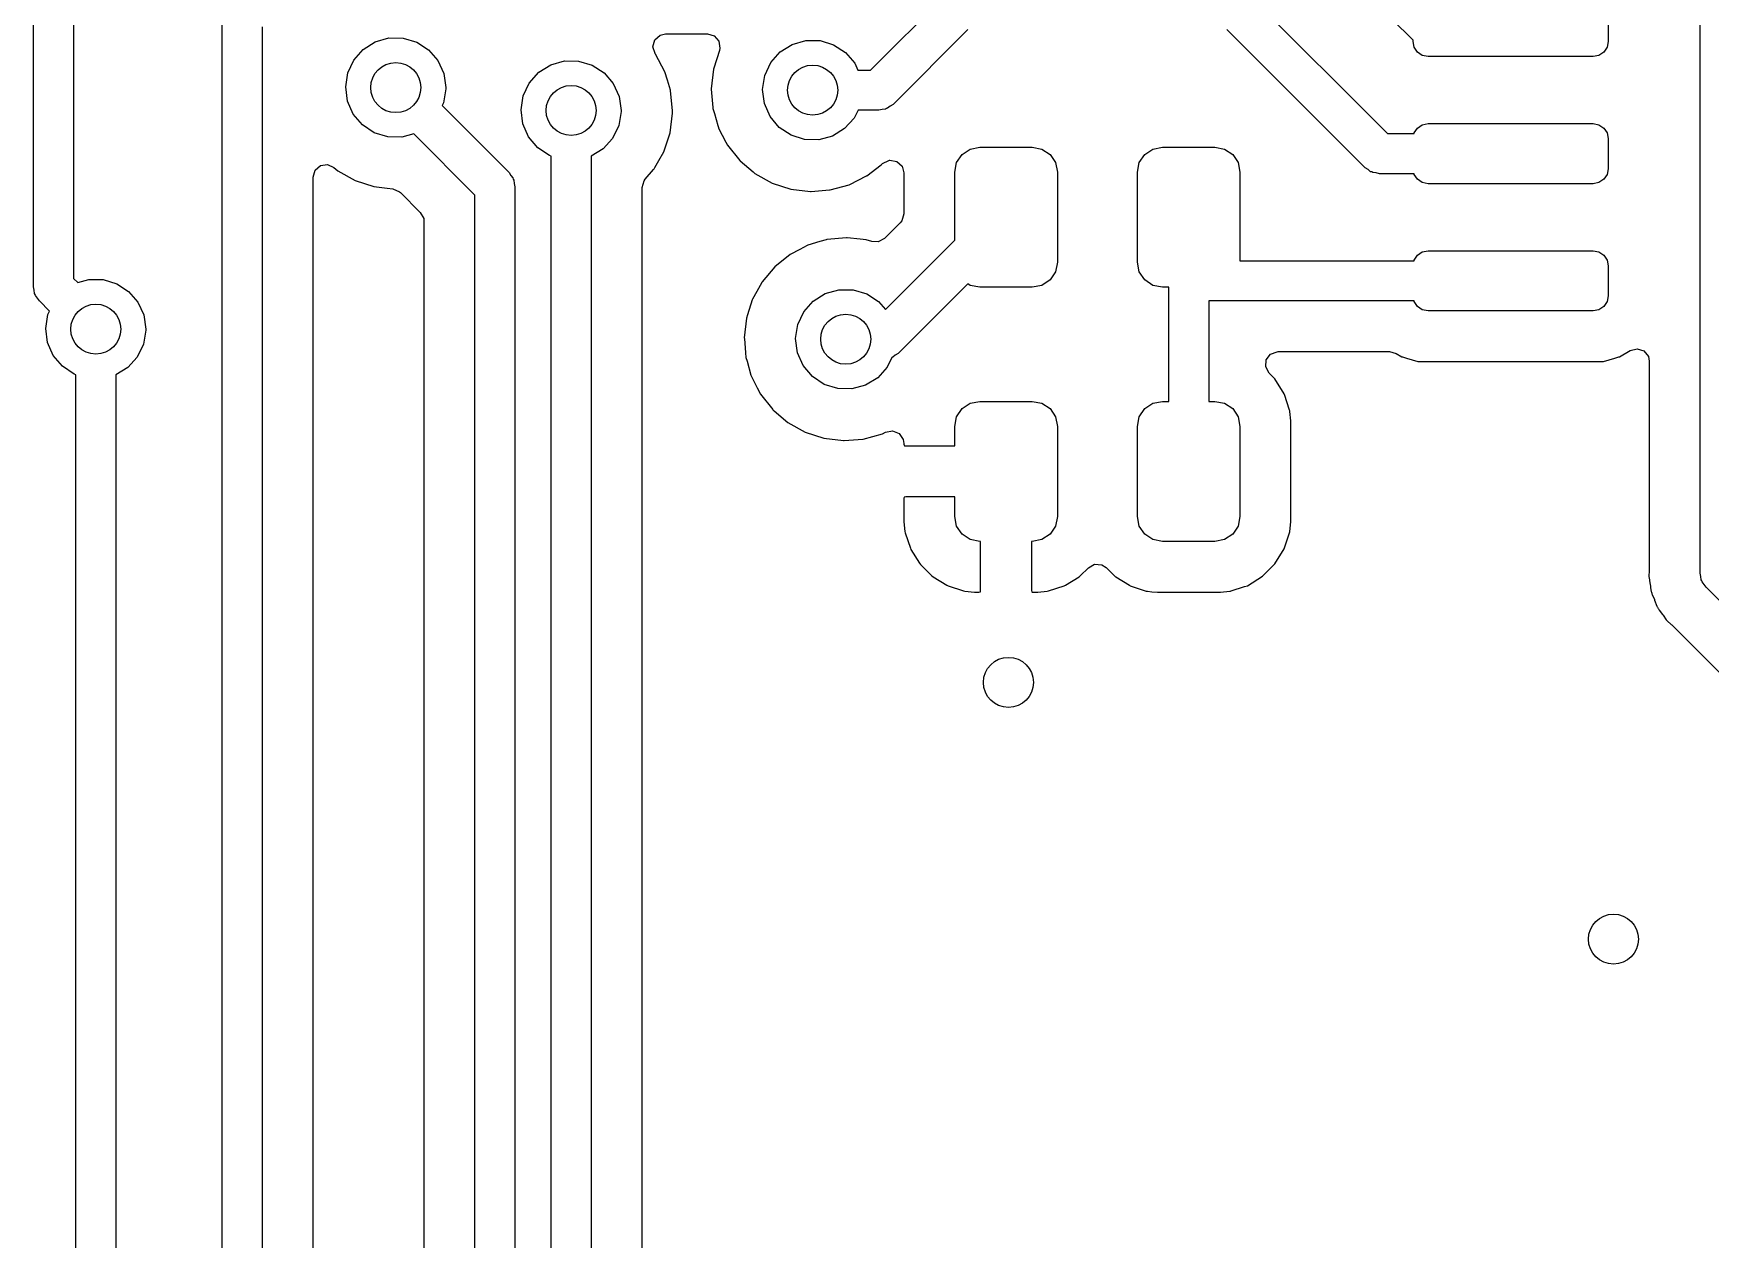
# Model space of a CAD drawing. Extents: x 83 to 135, y -230 to -45.
# Drawn here: x 82.84 to 99.6, y -200.08 to -188.03 of the extents above; entities that cross this region are included whole.
import ezdxf

# ---------------------------------------------------------------- set-up
doc = ezdxf.new("R2010")
doc.units = 0
doc.layers.add('BLACK', color=7, linetype='CONTINUOUS')

msp = doc.modelspace()

# ---------------------------------------------------------------- linework, layer by layer
at = {"layer": 'BLACK', "linetype": 'CONTINUOUS'}
for p, q in [((82.8427, -190.561), (82.8427, -71.389)), ((83.2427, -71.4722), (83.2427, -190.478)), ((96.626, -188.095), (94.2428, -185.712)), ((99.495, -193.421), (99.495, -186.9)), ((91.2067, -188.395), (92.047, -187.555)), ((94.897, -187.555), (96.3723, -189.03)), ((98.576, -187.81), (98.576, -188.11)), ((84.7275, -223.713), (84.7275, -187.88)), ((85.1275, -187.964), (85.1275, -223.63)), ((92.1774, -187.99), (91.4307, -188.737)), ((96.1481, -189.371), (94.7666, -187.99)), ((86.1375, -188.189), (86.2574, -188.113)), ((86.2574, -188.113), (86.3937, -188.074)), ((86.3937, -188.074), (86.5355, -188.075)), ((86.5355, -188.075), (86.6713, -188.116)), ((86.6713, -188.116), (86.7903, -188.193)), ((89.0311, -188.161), (89.05, -188.093)), ((89.05, -188.093), (89.103, -188.046)), ((89.103, -188.046), (89.1571, -188.034)), ((89.1571, -188.034), (89.5751, -188.034)), ((89.5751, -188.034), (89.6432, -188.054)), ((89.6432, -188.054), (89.6897, -188.107)), ((89.6897, -188.107), (89.6998, -188.177)), ((90.3031, -188.214), (90.423, -188.139)), ((90.423, -188.139), (90.5593, -188.1)), ((90.5593, -188.1), (90.7011, -188.1)), ((90.7011, -188.1), (90.8369, -188.141)), ((90.8369, -188.141), (90.9559, -188.218)), ((96.626, -188.11), (96.626, -188.095)), ((96.6374, -188.167), (96.626, -188.11)), ((98.576, -188.11), (98.5646, -188.167)), ((85.9834, -188.423), (86.0437, -188.295)), ((86.0437, -188.295), (86.1375, -188.189)), ((86.7903, -188.193), (86.8828, -188.3)), ((86.8828, -188.3), (86.9415, -188.429)), ((88.01, -188.342), (88.1463, -188.303)), ((88.1463, -188.303), (88.2881, -188.304)), ((88.2881, -188.304), (88.4239, -188.344)), ((89.0521, -188.229), (89.0311, -188.161)), ((89.0544, -188.233), (89.0521, -188.229)), ((89.0583, -188.237), (89.0544, -188.233)), ((89.1511, -188.412), (89.0583, -188.237)), ((89.6952, -188.198), (89.6388, -188.375)), ((89.6998, -188.177), (89.6952, -188.198)), ((90.149, -188.449), (90.2093, -188.32)), ((90.2093, -188.32), (90.3031, -188.214)), ((90.9559, -188.218), (91.0484, -188.326)), ((96.6699, -188.216), (96.6374, -188.167)), ((96.7186, -188.249), (96.6699, -188.216)), ((96.776, -188.26), (96.7186, -188.249)), ((98.426, -188.26), (96.776, -188.26)), ((98.4834, -188.249), (98.426, -188.26)), ((98.5321, -188.216), (98.4834, -188.249)), ((98.5646, -188.167), (98.5321, -188.216)), ((85.9616, -188.563), (85.9834, -188.423)), ((86.9415, -188.429), (86.9616, -188.57)), ((87.7963, -188.524), (87.8901, -188.417)), ((87.8901, -188.417), (88.01, -188.342)), ((88.4239, -188.344), (88.5429, -188.421)), ((88.5429, -188.421), (88.6354, -188.529)), ((89.1765, -188.496), (89.1511, -188.412)), ((89.636, -188.384), (89.6139, -188.581)), ((89.6388, -188.375), (89.636, -188.384)), ((90.1272, -188.589), (90.149, -188.449)), ((91.0484, -188.326), (91.08, -188.395)), ((91.08, -188.395), (91.2067, -188.395)), ((85.98, -188.704), (85.9616, -188.563)), ((86.9615, -188.582), (86.9379, -188.722)), ((86.9616, -188.57), (86.9615, -188.582)), ((87.7142, -188.792), (87.736, -188.652)), ((87.736, -188.652), (87.7963, -188.524)), ((88.6354, -188.529), (88.6941, -188.658)), ((88.6941, -188.658), (88.7142, -188.798)), ((89.2061, -188.594), (89.1765, -188.496)), ((89.2083, -188.601), (89.2061, -188.594)), ((89.2276, -188.798), (89.2083, -188.601)), ((89.6139, -188.581), (89.6144, -188.587)), ((89.6144, -188.587), (89.6297, -188.768)), ((90.1456, -188.729), (90.1272, -188.589)), ((86.0371, -188.834), (85.98, -188.704)), ((86.9379, -188.722), (86.9244, -188.75)), ((86.9244, -188.75), (87.5939, -189.419)), ((87.7326, -188.933), (87.7142, -188.792)), ((88.7141, -188.81), (88.6905, -188.95)), ((88.7142, -188.798), (88.7141, -188.81)), ((89.2024, -189.023), (89.2272, -188.826)), ((89.2272, -188.826), (89.2276, -188.798)), ((89.6297, -188.768), (89.6305, -188.778)), ((89.6305, -188.778), (89.6455, -188.83)), ((90.2027, -188.859), (90.1456, -188.729)), ((91.0803, -188.795), (91.0417, -188.875)), ((91.2895, -188.795), (91.0803, -188.795)), ((91.3221, -188.788), (91.2895, -188.795)), ((91.3553, -188.784), (91.3221, -188.788)), ((91.365, -188.778), (91.3553, -188.784)), ((91.3762, -188.775), (91.365, -188.778)), ((91.4024, -188.754), (91.3762, -188.775)), ((91.4307, -188.737), (91.4024, -188.754)), ((86.1283, -188.942), (86.0371, -188.834)), ((86.2463, -189.021), (86.1283, -188.942)), ((87.7897, -189.062), (87.7326, -188.933)), ((88.6905, -188.95), (88.6287, -189.078)), ((89.6455, -188.83), (89.6794, -188.949)), ((89.6794, -188.949), (89.685, -188.968)), ((89.685, -188.968), (89.6878, -188.974)), ((89.6878, -188.974), (89.7601, -189.114)), ((90.2939, -188.968), (90.2027, -188.859)), ((90.4119, -189.046), (90.2939, -188.968)), ((90.9466, -188.98), (90.8258, -189.054)), ((91.0417, -188.875), (90.9466, -188.98)), ((96.6374, -189.023), (96.6699, -188.974)), ((96.6699, -188.974), (96.7186, -188.941)), ((96.7186, -188.941), (96.776, -188.93)), ((96.776, -188.93), (98.426, -188.93)), ((98.426, -188.93), (98.4834, -188.941)), ((98.4834, -188.941), (98.5321, -188.974)), ((98.5321, -188.974), (98.5646, -189.023)), ((86.3817, -189.063), (86.2463, -189.021)), ((86.5234, -189.066), (86.3817, -189.063)), ((86.6425, -189.033), (86.5234, -189.066)), ((87.2522, -189.643), (86.6425, -189.033)), ((87.8809, -189.171), (87.7897, -189.062)), ((88.6287, -189.078), (88.5336, -189.183)), ((89.14, -189.21), (89.2024, -189.023)), ((89.7601, -189.114), (89.7754, -189.144)), ((89.7754, -189.144), (89.8982, -189.299)), ((90.5473, -189.089), (90.4119, -189.046)), ((90.689, -189.091), (90.5473, -189.089)), ((90.8258, -189.054), (90.689, -189.091)), ((96.3723, -189.03), (96.6359, -189.03)), ((96.6359, -189.03), (96.6374, -189.023)), ((98.5646, -189.023), (98.576, -189.08)), ((98.576, -189.08), (98.576, -189.38)), ((87.9989, -189.249), (87.8809, -189.171)), ((88.0142, -189.254), (87.9989, -189.249)), ((88.0142, -207.391), (88.0142, -189.254)), ((88.5336, -189.183), (88.4142, -189.256)), ((88.4142, -189.256), (88.4142, -207.308)), ((89.0504, -189.368), (89.0909, -189.297)), ((89.0909, -189.297), (89.14, -189.21)), ((89.8982, -189.299), (89.9029, -189.303)), ((89.9029, -189.303), (89.9029, -189.303)), ((89.9029, -189.303), (90.0326, -189.413)), ((91.3212, -189.333), (91.326, -189.329)), ((91.326, -189.329), (91.3261, -189.329)), ((91.3261, -189.329), (91.3898, -189.297)), ((91.3898, -189.297), (91.39, -189.297)), ((91.39, -189.297), (91.3963, -189.296)), ((91.3963, -189.296), (91.3974, -189.296)), ((91.3974, -189.296), (91.4674, -189.307)), ((91.4674, -189.307), (91.52, -189.355)), ((92.047, -189.415), (92.066, -189.319)), ((92.066, -189.319), (92.1202, -189.238)), ((92.1202, -189.238), (92.2013, -189.184)), ((92.2013, -189.184), (92.297, -189.165)), ((92.297, -189.165), (92.822, -189.165)), ((92.822, -189.165), (92.9177, -189.184)), ((92.9177, -189.184), (92.9988, -189.238)), ((92.9988, -189.238), (93.053, -189.319)), ((93.053, -189.319), (93.072, -189.415)), ((93.872, -189.415), (93.891, -189.319)), ((93.891, -189.319), (93.9452, -189.238)), ((93.9452, -189.238), (94.0263, -189.184)), ((94.0263, -189.184), (94.122, -189.165)), ((94.122, -189.165), (94.647, -189.165)), ((94.647, -189.165), (94.7427, -189.184)), ((94.7427, -189.184), (94.8238, -189.238)), ((94.8238, -189.238), (94.878, -189.319)), ((94.878, -189.319), (94.897, -189.415)), ((85.636, -189.464), (85.656, -189.396)), ((85.636, -223.367), (85.636, -189.464)), ((85.656, -189.396), (85.7097, -189.349)), ((85.7097, -189.349), (85.7799, -189.339)), ((85.7799, -189.339), (85.8437, -189.368)), ((85.8437, -189.368), (85.8832, -189.402)), ((85.8832, -189.402), (86.0559, -189.498)), ((86.0559, -189.498), (86.244, -189.559)), ((87.5939, -189.419), (87.6116, -189.447)), ((87.6116, -189.447), (87.6324, -189.473)), ((87.6324, -189.473), (87.635, -189.485)), ((87.635, -189.485), (87.6411, -189.494)), ((87.6411, -189.494), (87.6448, -189.528)), ((88.9427, -189.5), (88.9533, -189.485)), ((88.9533, -189.485), (89.0383, -189.387)), ((89.0383, -189.387), (89.0423, -189.382)), ((89.0383, -189.387), (89.0383, -189.387)), ((89.0423, -189.382), (89.0504, -189.368)), ((90.0326, -189.413), (90.0489, -189.427)), ((90.0489, -189.427), (90.2215, -189.524)), ((90.9992, -189.537), (91.1647, -189.453)), ((91.1647, -189.453), (91.1702, -189.451)), ((91.1647, -189.453), (91.1647, -189.453)), ((91.1702, -189.451), (91.3115, -189.34)), ((91.3115, -189.34), (91.3212, -189.333)), ((91.52, -189.355), (91.5385, -189.421)), ((91.5385, -189.421), (91.5385, -189.832)), ((92.047, -190.095), (92.047, -189.415)), ((93.072, -189.415), (93.072, -190.315)), ((93.872, -190.315), (93.872, -189.415)), ((94.897, -189.415), (94.897, -190.3)), ((96.1764, -189.389), (96.1481, -189.371)), ((96.2025, -189.41), (96.1764, -189.389)), ((96.2137, -189.413), (96.2025, -189.41)), ((96.2234, -189.419), (96.2137, -189.413)), ((96.2566, -189.423), (96.2234, -189.419)), ((96.2892, -189.43), (96.2566, -189.423)), ((96.6359, -189.43), (96.2892, -189.43)), ((96.6374, -189.437), (96.6359, -189.43)), ((96.6699, -189.486), (96.6374, -189.437)), ((96.7186, -189.519), (96.6699, -189.486)), ((98.5321, -189.486), (98.4834, -189.519)), ((98.5646, -189.437), (98.5321, -189.486)), ((98.576, -189.38), (98.5646, -189.437)), ((86.244, -189.559), (86.3769, -189.575)), ((86.3769, -189.575), (86.4339, -189.582)), ((86.4339, -189.582), (86.4991, -189.61)), ((86.4991, -189.61), (86.508, -189.618)), ((86.508, -189.618), (86.7068, -189.817)), ((87.2522, -209.452), (87.2522, -189.643)), ((87.6448, -189.528), (87.6522, -189.56)), ((87.6522, -189.56), (87.6522, -209.369)), ((88.9227, -189.568), (88.9427, -189.5)), ((88.9227, -207.045), (88.9227, -189.568)), ((90.2215, -189.524), (90.4096, -189.585)), ((90.4096, -189.585), (90.606, -189.608)), ((90.606, -189.608), (90.6121, -189.608)), ((90.6121, -189.608), (90.797, -189.593)), ((90.6121, -189.608), (90.6121, -189.608)), ((90.797, -189.593), (90.797, -189.593)), ((90.797, -189.593), (90.8032, -189.593)), ((90.8032, -189.593), (90.9937, -189.54)), ((90.9937, -189.54), (90.9992, -189.537)), ((90.9992, -189.537), (90.9992, -189.537)), ((96.776, -189.53), (96.7186, -189.519)), ((98.426, -189.53), (96.776, -189.53)), ((98.4834, -189.519), (98.426, -189.53)), ((86.7068, -189.817), (86.7408, -189.879)), ((91.5385, -189.832), (91.5185, -189.9)), ((86.7408, -189.879), (86.7437, -189.906)), ((86.7437, -189.906), (86.7437, -209.423)), ((91.5016, -189.921), (91.3446, -190.078)), ((91.5185, -189.9), (91.5016, -189.921)), ((90.5723, -190.147), (90.4985, -190.186)), ((90.5778, -190.145), (90.5723, -190.147)), ((90.5723, -190.147), (90.5723, -190.147)), ((90.6978, -190.109), (90.5778, -190.145)), ((90.7616, -190.091), (90.6978, -190.109)), ((90.7675, -190.089), (90.7616, -190.091)), ((90.7616, -190.091), (90.7616, -190.091)), ((90.7736, -190.088), (90.7675, -190.089)), ((90.7737, -190.088), (90.7736, -190.088)), ((90.8867, -190.078), (90.7737, -190.088)), ((90.9645, -190.071), (90.8867, -190.078)), ((90.9706, -190.071), (90.9645, -190.071)), ((91.1022, -190.085), (90.9706, -190.071)), ((90.9706, -190.071), (90.9706, -190.071)), ((91.1612, -190.092), (91.1022, -190.085)), ((91.2183, -190.109), (91.1612, -190.092)), ((91.2823, -190.112), (91.2183, -190.109)), ((91.3446, -190.078), (91.2823, -190.112)), ((91.3547, -190.787), (92.047, -190.095)), ((90.4025, -190.236), (90.2484, -190.36)), ((90.4985, -190.186), (90.4025, -190.236)), ((93.072, -190.315), (93.053, -190.411)), ((93.891, -190.411), (93.872, -190.315)), ((94.897, -190.3), (96.6359, -190.3)), ((96.6359, -190.3), (96.6374, -190.293)), ((96.6374, -190.293), (96.6699, -190.244)), ((96.6699, -190.244), (96.7186, -190.211)), ((96.7186, -190.211), (96.776, -190.2)), ((96.776, -190.2), (98.426, -190.2)), ((98.426, -190.2), (98.4834, -190.211)), ((98.4834, -190.211), (98.5321, -190.244)), ((98.5321, -190.244), (98.5646, -190.293)), ((98.5646, -190.293), (98.576, -190.35)), ((83.2427, -190.478), (83.284, -190.519)), ((83.284, -190.519), (83.3965, -190.487)), ((83.3965, -190.487), (83.5383, -190.488)), ((83.5383, -190.488), (83.6741, -190.529)), ((90.2484, -190.36), (90.1212, -190.512)), ((92.9988, -190.492), (92.9177, -190.546)), ((93.053, -190.411), (92.9988, -190.492)), ((93.9452, -190.492), (93.891, -190.411)), ((94.0263, -190.546), (93.9452, -190.492)), ((98.576, -190.35), (98.576, -190.65)), ((82.8501, -190.593), (82.8427, -190.561)), ((82.8538, -190.627), (82.8501, -190.593)), ((82.8599, -190.636), (82.8538, -190.627)), ((82.8625, -190.648), (82.8599, -190.636)), ((82.8833, -190.674), (82.8625, -190.648)), ((83.6741, -190.529), (83.7931, -190.606)), ((83.7931, -190.606), (83.8856, -190.713)), ((90.0696, -190.606), (90.026, -190.685)), ((90.1183, -190.517), (90.0696, -190.606)), ((90.1212, -190.512), (90.1183, -190.517)), ((90.1183, -190.517), (90.1183, -190.517)), ((90.6333, -190.703), (90.7532, -190.628)), ((90.7532, -190.628), (90.8895, -190.589)), ((90.8895, -190.589), (91.0313, -190.59)), ((91.0313, -190.59), (91.1671, -190.63)), ((91.1671, -190.63), (91.2861, -190.707)), ((92.1774, -190.53), (91.4815, -191.226)), ((92.2013, -190.546), (92.1774, -190.53)), ((92.297, -190.565), (92.2013, -190.546)), ((92.822, -190.565), (92.297, -190.565)), ((92.9177, -190.546), (92.822, -190.565)), ((94.122, -190.565), (94.0263, -190.546)), ((94.1845, -190.565), (94.122, -190.565)), ((94.1845, -191.705), (94.1845, -190.565)), ((98.576, -190.65), (98.5646, -190.707)), ((82.901, -190.702), (82.8833, -190.674)), ((83.0019, -190.803), (82.901, -190.702)), ((82.9644, -190.976), (82.9862, -190.836)), ((82.9862, -190.836), (83.0019, -190.803)), ((83.8856, -190.713), (83.9443, -190.842)), ((90.0241, -190.691), (89.9768, -190.84)), ((90.026, -190.685), (90.0241, -190.691)), ((90.0241, -190.691), (90.0241, -190.691)), ((90.4792, -190.938), (90.5395, -190.81)), ((90.5395, -190.81), (90.6333, -190.703)), ((91.2861, -190.707), (91.3547, -190.787)), ((96.6359, -190.7), (94.5845, -190.7)), ((94.5845, -190.7), (94.5845, -191.705)), ((96.6374, -190.707), (96.6359, -190.7)), ((96.6699, -190.756), (96.6374, -190.707)), ((96.7186, -190.789), (96.6699, -190.756)), ((96.776, -190.8), (96.7186, -190.789)), ((98.426, -190.8), (96.776, -190.8)), ((98.4834, -190.789), (98.426, -190.8)), ((98.5321, -190.756), (98.4834, -190.789)), ((98.5646, -190.707), (98.5321, -190.756)), ((82.9828, -191.117), (82.9644, -190.976)), ((83.9643, -190.995), (83.9407, -191.135)), ((83.9443, -190.842), (83.9644, -190.983)), ((83.9644, -190.983), (83.9643, -190.995)), ((89.9662, -190.874), (89.9441, -191.07)), ((89.9768, -190.84), (89.9662, -190.874)), ((90.4574, -191.078), (90.4792, -190.938)), ((83.0399, -191.247), (82.9828, -191.117)), ((83.9407, -191.135), (83.8789, -191.262)), ((89.9441, -191.07), (89.9446, -191.076)), ((89.9446, -191.076), (89.9567, -191.22)), ((90.4758, -191.219), (90.4574, -191.078)), ((83.1311, -191.355), (83.0399, -191.247)), ((83.8789, -191.262), (83.7838, -191.367)), ((89.9567, -191.22), (89.9607, -191.267)), ((89.9607, -191.267), (89.9714, -191.304)), ((89.9714, -191.304), (90.0112, -191.443)), ((90.5329, -191.348), (90.4758, -191.219)), ((91.4192, -191.266), (91.3719, -191.364)), ((91.427, -191.264), (91.4192, -191.266)), ((91.4532, -191.244), (91.427, -191.264)), ((91.4815, -191.226), (91.4532, -191.244)), ((95.1543, -191.361), (95.1593, -191.291)), ((95.1593, -191.291), (95.2018, -191.234)), ((95.2018, -191.234), (95.2683, -191.209)), ((95.2683, -191.209), (95.2774, -191.208)), ((95.2774, -191.208), (96.3923, -191.208)), ((96.3923, -191.208), (96.4564, -191.226)), ((96.4564, -191.226), (96.5124, -191.259)), ((96.5124, -191.259), (96.52, -191.261)), ((96.52, -191.261), (96.52, -191.261)), ((96.52, -191.261), (96.5603, -191.273)), ((96.5603, -191.273), (96.6722, -191.306)), ((96.6722, -191.306), (96.6786, -191.306)), ((96.6786, -191.306), (96.6786, -191.306)), ((96.6786, -191.306), (96.707, -191.308)), ((96.707, -191.308), (96.707, -191.308)), ((96.707, -191.308), (96.7095, -191.308)), ((96.7095, -191.308), (98.4925, -191.308)), ((98.4925, -191.308), (98.4949, -191.308)), ((98.4949, -191.308), (98.495, -191.308)), ((98.495, -191.308), (98.5234, -191.306)), ((98.5234, -191.306), (98.5234, -191.306)), ((98.5234, -191.306), (98.5298, -191.306)), ((98.5298, -191.306), (98.6417, -191.273)), ((98.6417, -191.273), (98.682, -191.261)), ((98.682, -191.261), (98.6896, -191.259)), ((98.682, -191.261), (98.682, -191.261)), ((98.6896, -191.259), (98.7964, -191.196)), ((98.7964, -191.196), (98.8652, -191.179)), ((98.8652, -191.179), (98.9325, -191.201)), ((98.9325, -191.201), (98.977, -191.256)), ((98.977, -191.256), (98.9865, -191.304)), ((98.9865, -191.304), (98.9865, -193.392)), ((83.2491, -191.434), (83.1311, -191.355)), ((83.2644, -191.439), (83.2491, -191.434)), ((83.2644, -224.396), (83.2644, -191.439)), ((83.7838, -191.367), (83.6644, -191.441)), ((83.6644, -191.441), (83.6644, -224.313)), ((90.0112, -191.443), (90.0152, -191.457)), ((90.0152, -191.457), (90.0256, -191.478)), ((90.0256, -191.478), (90.0733, -191.57)), ((90.6241, -191.457), (90.5329, -191.348)), ((90.7421, -191.535), (90.6241, -191.457)), ((91.2768, -191.469), (91.156, -191.543)), ((91.3719, -191.364), (91.2768, -191.469)), ((95.1884, -191.424), (95.1543, -191.361)), ((95.2161, -191.451), (95.1884, -191.424)), ((95.2455, -191.481), (95.2161, -191.451)), ((95.3385, -191.631), (95.2455, -191.481)), ((90.0733, -191.57), (90.1056, -191.633)), ((90.1056, -191.633), (90.2284, -191.788)), ((90.8775, -191.578), (90.7421, -191.535)), ((91.0192, -191.58), (90.8775, -191.578)), ((91.156, -191.543), (91.0192, -191.58)), ((95.3409, -191.638), (95.3385, -191.631)), ((95.3923, -191.792), (95.3409, -191.638)), ((90.2284, -191.788), (90.2331, -191.792)), ((90.2331, -191.792), (90.2331, -191.792)), ((90.2331, -191.792), (90.2425, -191.8)), ((90.2425, -191.8), (90.379, -191.916)), ((92.066, -191.859), (92.1202, -191.778)), ((92.1202, -191.778), (92.2013, -191.724)), ((92.2013, -191.724), (92.297, -191.705)), ((92.297, -191.705), (92.822, -191.705)), ((92.822, -191.705), (92.9177, -191.724)), ((92.9177, -191.724), (92.9988, -191.778)), ((92.9988, -191.778), (93.053, -191.859)), ((93.891, -191.859), (93.9452, -191.778)), ((93.9452, -191.778), (94.0263, -191.724)), ((94.0263, -191.724), (94.122, -191.705)), ((94.122, -191.705), (94.1845, -191.705)), ((94.5845, -191.705), (94.647, -191.705)), ((94.647, -191.705), (94.7427, -191.724)), ((94.7427, -191.724), (94.8238, -191.778)), ((94.8238, -191.778), (94.878, -191.859)), ((95.3945, -191.799), (95.3923, -191.792)), ((95.3952, -191.806), (95.3945, -191.799)), ((95.4052, -191.901), (95.3952, -191.806)), ((95.3952, -191.806), (95.3952, -191.806)), ((90.379, -191.916), (90.5517, -192.013)), ((91.3562, -192.013), (91.426, -192)), ((91.426, -192), (91.4917, -192.027)), ((92.047, -191.955), (92.066, -191.859)), ((92.047, -192.151), (92.047, -191.955)), ((93.053, -191.859), (93.072, -191.955)), ((93.072, -191.955), (93.072, -192.855)), ((93.872, -191.955), (93.891, -191.859)), ((93.872, -192.855), (93.872, -191.955)), ((94.878, -191.859), (94.897, -191.955)), ((94.897, -191.955), (94.897, -192.855)), ((95.4055, -191.905), (95.4052, -191.901)), ((95.4055, -192.905), (95.4055, -191.905)), ((90.5517, -192.013), (90.7398, -192.074)), ((90.7398, -192.074), (90.9362, -192.097)), ((90.9362, -192.097), (90.9423, -192.097)), ((90.9423, -192.097), (91.1272, -192.083)), ((90.9423, -192.097), (90.9423, -192.097)), ((91.1272, -192.083), (91.1334, -192.082)), ((91.1272, -192.083), (91.1272, -192.083)), ((91.1334, -192.082), (91.3239, -192.029)), ((91.3239, -192.029), (91.3562, -192.013)), ((91.4917, -192.027), (91.5324, -192.085)), ((91.5324, -192.085), (91.539, -192.125)), ((91.539, -192.125), (91.539, -192.133)), ((91.539, -192.133), (91.5435, -192.148)), ((91.5435, -192.148), (91.5449, -192.149)), ((91.5449, -192.149), (91.5525, -192.151)), ((91.5525, -192.151), (92.047, -192.151)), ((91.5407, -192.665), (91.539, -192.673)), ((91.539, -192.673), (91.539, -192.902)), ((91.5419, -192.663), (91.5407, -192.665)), ((91.5571, -192.659), (91.5419, -192.663)), ((92.047, -192.659), (91.5571, -192.659)), ((92.047, -192.855), (92.047, -192.659)), ((91.539, -192.902), (91.5393, -192.909)), ((91.5393, -192.909), (91.5493, -193.004)), ((91.5493, -193.004), (91.5521, -193.018)), ((92.066, -192.951), (92.047, -192.855)), ((92.1202, -193.032), (92.066, -192.951)), ((93.053, -192.951), (92.9988, -193.032)), ((93.072, -192.855), (93.053, -192.951)), ((93.891, -192.951), (93.872, -192.855)), ((93.9452, -193.032), (93.891, -192.951)), ((94.878, -192.951), (94.8238, -193.032)), ((94.897, -192.855), (94.878, -192.951)), ((95.3391, -193.178), (95.3948, -193.01)), ((95.3948, -193.01), (95.4055, -192.905)), ((91.5521, -193.018), (91.6036, -193.172)), ((91.6036, -193.172), (91.6098, -193.185)), ((92.2013, -193.086), (92.1202, -193.032)), ((92.297, -193.105), (92.2013, -193.086)), ((92.3055, -193.105), (92.297, -193.105)), ((92.3055, -193.599), (92.3055, -193.105)), ((92.822, -193.105), (92.8135, -193.105)), ((92.8135, -193.105), (92.8135, -193.595)), ((92.9177, -193.086), (92.822, -193.105)), ((92.9988, -193.032), (92.9177, -193.086)), ((94.0263, -193.086), (93.9452, -193.032)), ((94.122, -193.105), (94.0263, -193.086)), ((94.647, -193.105), (94.122, -193.105)), ((94.7427, -193.086), (94.647, -193.105)), ((94.8238, -193.032), (94.7427, -193.086)), ((95.2463, -193.328), (95.3391, -193.178)), ((91.6098, -193.185), (91.6951, -193.323)), ((91.6951, -193.323), (91.7041, -193.334)), ((91.7041, -193.334), (91.8188, -193.449)), ((93.3824, -193.367), (93.4447, -193.332)), ((93.4447, -193.332), (93.5155, -193.337)), ((93.5155, -193.337), (93.5606, -193.366)), ((95.1213, -193.453), (95.2463, -193.328)), ((91.8188, -193.449), (91.8302, -193.458)), ((91.8302, -193.458), (91.9682, -193.543)), ((93.152, -193.542), (93.2898, -193.457)), ((93.2898, -193.457), (93.3012, -193.448)), ((93.3012, -193.448), (93.3824, -193.367)), ((93.5606, -193.366), (93.6435, -193.449)), ((93.6435, -193.449), (93.6435, -193.449)), ((93.6435, -193.449), (93.6487, -193.454)), ((93.6487, -193.454), (93.6549, -193.458)), ((93.6549, -193.458), (93.6549, -193.458)), ((93.6549, -193.458), (93.7923, -193.543)), ((94.9709, -193.547), (95.1213, -193.453)), ((98.9829, -193.449), (98.9823, -193.458)), ((98.9823, -193.458), (98.9836, -193.466)), ((98.9862, -193.401), (98.9829, -193.449)), ((98.9836, -193.466), (98.9836, -193.466)), ((98.9836, -193.466), (98.9933, -193.521)), ((98.9865, -193.392), (98.9862, -193.401)), ((99.5024, -193.454), (99.495, -193.421)), ((99.5061, -193.487), (99.5024, -193.454)), ((99.5122, -193.497), (99.5061, -193.487)), ((99.5148, -193.508), (99.5122, -193.497)), ((99.5356, -193.534), (99.5148, -193.508)), ((91.9682, -193.543), (91.9814, -193.549)), ((91.9814, -193.549), (92.1357, -193.6)), ((92.1357, -193.6), (92.1491, -193.603)), ((92.1491, -193.603), (92.2434, -193.613)), ((92.2434, -193.613), (92.2499, -193.613)), ((92.2499, -193.613), (92.2874, -193.613)), ((92.2874, -193.613), (92.3026, -193.609)), ((92.3026, -193.609), (92.3038, -193.607)), ((92.3038, -193.607), (92.3055, -193.599)), ((92.8135, -193.595), (92.818, -193.61)), ((92.818, -193.61), (92.8194, -193.611)), ((92.8194, -193.611), (92.827, -193.613)), ((92.827, -193.613), (92.8691, -193.613)), ((92.8691, -193.613), (92.8756, -193.613)), ((92.8756, -193.613), (92.9712, -193.603)), ((92.9712, -193.603), (92.9846, -193.6)), ((92.9846, -193.6), (93.1388, -193.548)), ((93.1388, -193.548), (93.152, -193.542)), ((93.7923, -193.543), (93.7993, -193.547)), ((93.7993, -193.547), (93.879, -193.574)), ((93.879, -193.574), (93.9606, -193.601)), ((93.9606, -193.601), (93.9606, -193.601)), ((93.9606, -193.601), (93.9671, -193.603)), ((93.9671, -193.603), (93.974, -193.603)), ((93.974, -193.603), (93.974, -193.603)), ((93.974, -193.603), (94.017, -193.608)), ((94.017, -193.608), (94.0716, -193.613)), ((94.0716, -193.613), (94.6974, -193.613)), ((94.6974, -193.613), (94.7006, -193.613)), ((94.7006, -193.613), (94.7963, -193.603)), ((94.7006, -193.613), (94.7006, -193.613)), ((94.7963, -193.603), (94.7963, -193.603)), ((94.7963, -193.603), (94.8032, -193.603)), ((94.8032, -193.603), (94.8097, -193.6)), ((94.8097, -193.6), (94.9418, -193.556)), ((94.8097, -193.6), (94.8097, -193.6)), ((94.9418, -193.556), (94.9709, -193.547)), ((98.9933, -193.521), (98.9942, -193.528)), ((98.9942, -193.528), (99.0019, -193.591)), ((99.0019, -193.591), (99.0046, -193.598)), ((99.0046, -193.598), (99.0052, -193.601)), ((99.0052, -193.601), (99.0097, -193.617)), ((99.0097, -193.617), (99.0104, -193.62)), ((99.0104, -193.62), (99.0118, -193.627)), ((99.0118, -193.627), (99.0148, -193.634)), ((99.0148, -193.634), (99.0374, -193.686)), ((99.0374, -193.686), (99.0399, -193.692)), ((99.5533, -193.562), (99.5356, -193.534)), ((102.35, -196.359), (99.5533, -193.562)), ((99.0399, -193.692), (99.0625, -193.752)), ((99.0625, -193.752), (99.0668, -193.758)), ((99.0668, -193.758), (99.0681, -193.76)), ((99.0681, -193.76), (99.0763, -193.775)), ((99.0763, -193.775), (99.0776, -193.777)), ((99.0776, -193.777), (99.0807, -193.784)), ((99.0807, -193.784), (99.0853, -193.79)), ((99.0853, -193.79), (99.1196, -193.835)), ((99.1196, -193.835), (99.1235, -193.84)), ((99.1235, -193.84), (99.1553, -193.887)), ((99.1553, -193.887), (99.1553, -193.887)), ((99.1553, -193.887), (99.1596, -193.893)), ((99.1596, -193.893), (99.1653, -193.898)), ((99.1653, -193.898), (99.1653, -193.898)), ((99.1653, -193.898), (99.2062, -193.934)), ((99.2062, -193.934), (99.2114, -193.939)), ((99.2114, -193.939), (100.943, -195.671))]:
    msp.add_line(p, q, dxfattribs=at)
at = {"layer": 'BLACK'}
for centre in [(86.4616, -188.57), (90.6272, -188.595), (88.2142, -188.798), (83.4644, -190.983), (90.9574, -191.084), (92.583, -194.513), (98.6282, -197.079)]:
    msp.add_circle(centre, 0.25, dxfattribs=at)

doc.saveas('drawing.dxf')
